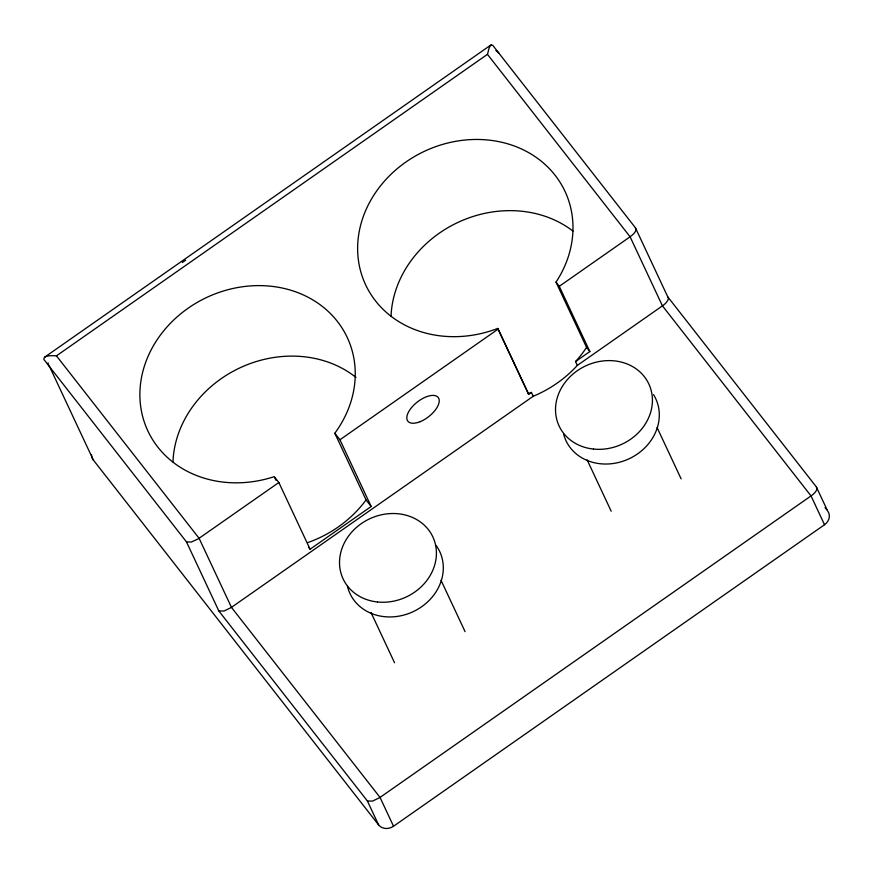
<?xml version="1.0" encoding="UTF-8"?>
<svg xmlns="http://www.w3.org/2000/svg" width="873" height="873" viewBox="0 0 873 873"><rect width="100%" height="100%" fill="white"/><g stroke="black" fill="none" stroke-linecap="round" stroke-linejoin="round"><path stroke-width="1.31" d="M378.609 824.92L367.402 800.999L218.817 610.947L186.462 541.871L43.825 359.414C43.421 354.951 52.38 355.66 56.45 355.846L487.45 54.333C488.378 51.998 489.251 43.028 492.776 45.341L635.424 227.798L667.78 296.875L816.364 486.927L827.56 510.836A11.011 9.592 -25.1 0 1 824.527 524.728L393.527 826.24A11.011 9.592 -25.1 0 1 378.609 824.92L93.324 460.006L49.772 367.02A11.011 9.592 -25.1 0 1 48.037 362.83M44.61 357.199L491.161 44.807M182.326 262.522L185.676 260.187M308.562 547.262L310.09 549.215L371.178 506.482L366.071 499.945L334.817 433.237A110.096 95.91 -25.1 0 0 282.841 288.155A110.096 95.91 -25.1 0 0 139.975 390.558A110.096 95.91 -25.1 0 0 274.264 476.636L278.847 482.507L198.226 538.881L191.242 542.057L186.462 541.871M371.178 506.482L339.935 439.774L498.188 329.056L497.708 328.444A110.096 95.91 -25.1 0 1 357.635 249.864A110.096 95.91 -25.1 0 1 494.805 140.902A110.096 95.91 -25.1 0 1 556.003 282.143L586.569 347.378L589.842 351.557L575.525 361.575L577.326 365.416A110.096 95.91 -25.1 0 1 533.228 396.255L231.269 607.499L224.023 611.024L218.861 610.969M589.842 351.557L559.277 286.322L630.088 236.79C632.794 234.924 637.792 230.57 635.424 227.798M497.708 328.444L528.274 393.679L528.754 394.29L531.428 392.424L533.228 396.255M577.326 365.416L662.443 305.856C665.335 304.066 670.202 299.144 667.78 296.875M531.428 392.424L528.274 393.679M367.402 800.999L372.498 801.108L379.842 797.562L811.028 495.919C813.898 494.151 818.656 489.317 816.43 486.981M487.45 54.333L630.088 236.79L662.443 305.856L811.028 495.919L824.527 524.728M825.04 507.617L826.72 509.767M556.003 282.143L559.277 286.322M334.817 433.237L339.935 439.774M56.45 355.846L199.099 538.303L231.454 607.368L380.039 797.431L393.527 826.24M657.063 427.497L681.136 478.884M587.114 459.82L611.187 511.207M498.188 329.056L528.754 394.29M441.007 580.261L465.08 631.648M371.058 612.595L394.552 662.76M278.847 482.507L310.09 549.215M274.831 477.858L275.966 480.281M653.495 394.585A49.543 43.159 -25.1 0 1 628.069 459.242A49.543 43.159 -25.1 0 1 563.696 434.383M436.042 545.341A49.543 43.159 -25.1 0 1 412.885 611.787A49.543 43.159 -25.1 0 1 347.443 586.252M391.028 316.441A110.096 95.91 -25.1 0 1 457.921 222.419A110.096 95.91 -25.1 0 1 572.994 231.116M172.963 461.915A110.096 95.91 -25.1 0 1 240.533 367.566A110.096 95.91 -25.1 0 1 355.988 377.42M586.569 347.378A110.096 95.91 -25.1 0 1 575.525 361.575M366.071 499.945A110.096 95.91 -25.1 0 1 307.787 542.58M93.324 460.006A11.011 9.592 -25.1 0 1 91.534 454.822M495.908 50.59A11.011 9.592 -25.1 0 1 498.723 52.947M593.509 449.071A49.543 43.159 -25.1 0 0 650.178 387.208A49.543 43.159 -25.1 0 0 568.225 378.642A49.543 43.159 -25.1 0 0 593.509 449.071M377.507 601.988A49.543 43.159 -25.1 0 0 434.176 540.125A49.543 43.159 -25.1 0 0 352.234 531.548A49.543 43.159 -25.1 0 0 377.507 601.988M420.055 421.714A19.271 9.276 -38 0 0 438.311 397.608A19.271 9.276 -38 0 0 410.692 408.651A19.271 9.276 -38 0 0 420.055 421.714"/></g></svg>
